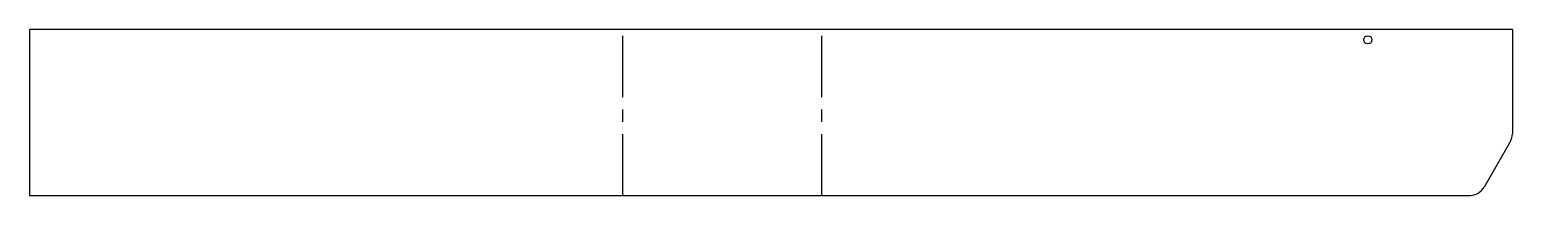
# Model space of a CAD drawing. Extents: x -363 to 0, y -15 to 25.
import ezdxf

# ---------------------------------------------------------------- set-up
doc = ezdxf.new("R2010")
doc.units = 0
doc.header["$MEASUREMENT"] = 0
doc.linetypes.add('AXES', pattern=[24, 15, -3, 3, -3])
doc.layers.get('0').update_dxf_attribs({"linetype": 'CONTINUOUS'})

msp = doc.modelspace()

# ---------------------------------------------------------------- linework, layer by layer
at = {"color": 7}
for p, q in [((0, 25.464102), (-362.875733, 25.464102)), ((-362.875733, 25.464102), (-362.875733, -15.071797)), ((0, 25.464102), (0, 0)), ((-362.875733, -15.071797), (-10.392305, -15.071797))]:
    msp.add_line(p, q, dxfattribs=at)
at = {"color": 1, "linetype": 'AXES'}
for p, q in [((-217.670318, -15.071797), (-217.670318, 25.464102)), ((-169.014771, -15.071797), (-169.014771, 25.464102))]:
    msp.add_line(p, q, dxfattribs=at)
at = {"color": 7, "ltscale": 0.319615}
msp.add_line((-0.535898, -2), (-6.928203, -13.071797), dxfattribs=at)
at = {"color": 7}
msp.add_circle((-35.380173, 22.964102), 1, dxfattribs=at)
for centre, start, end in [((-4, 0), 330, 360), ((-10.392305, -11.071797), 270, 330)]:
    msp.add_arc(centre, 4, start, end, dxfattribs=at)

doc.saveas('drawing.dxf')
